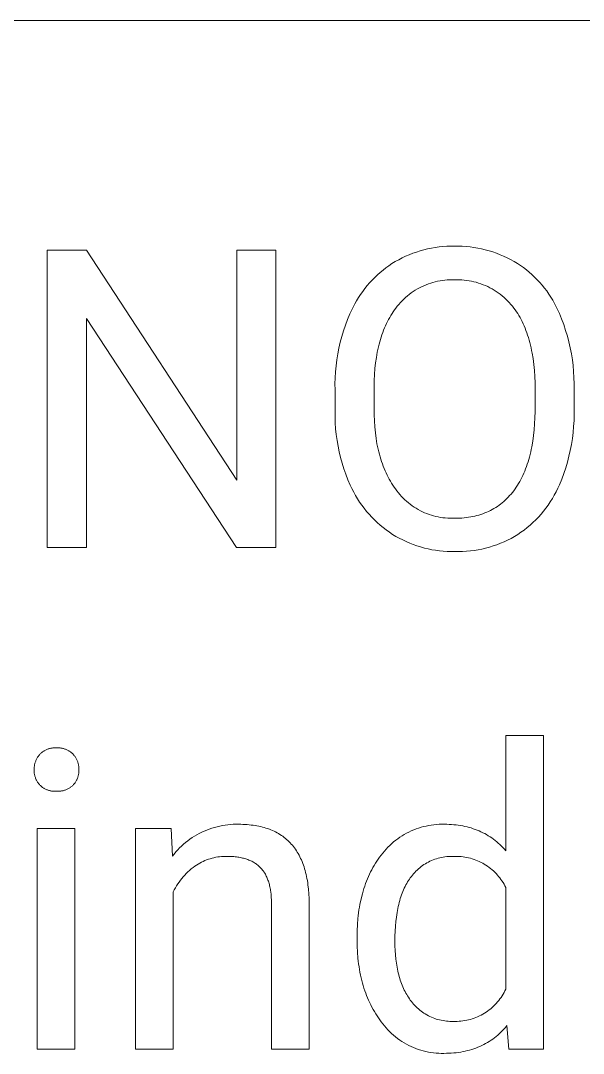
# Model space of a CAD drawing. Header units: millimetres. Extents: x -2163 to 4354, y -841 to 3711.
# Drawn here: x 2455 to 2571.8, y -327.2 to -112.8 of the extents above; entities that cross this region are included whole.
import ezdxf

# ---------------------------------------------------------------- set-up
doc = ezdxf.new("R2010")
doc.units = ezdxf.units.MM
doc.header["$MEASUREMENT"] = 0
doc.layers.add('Domyślny', color=7, linetype='Continuous', true_color=0x000000)

msp = doc.modelspace()

# ---------------------------------------------------------------- linework, layer by layer
at = {"layer": 'Domyślny', "color": 18, "lineweight": 15, "true_color": 0x000000}
for p, q in [((4347.69, -112.81), (1891.21, -112.81)), ((2460.53, -222.18), (2460.53, -160.47)), ((2460.53, -160.47), (2468.71, -160.47)), ((2468.71, -160.47), (2499.87, -208.23)), ((2499.87, -208.23), (2499.87, -160.47)), ((2499.87, -160.47), (2507.96, -160.47)), ((2507.96, -160.47), (2507.96, -222.18)), ((2537.15, -160.85), (2537.92, -160.6)), ((2537.92, -160.6), (2538.69, -160.39)), ((2538.69, -160.39), (2539.47, -160.2)), ((2539.47, -160.2), (2540.26, -160.03)), ((2540.26, -160.03), (2541.05, -159.9)), ((2541.05, -159.9), (2541.85, -159.79)), ((2541.85, -159.79), (2542.65, -159.71)), ((2542.65, -159.71), (2543.45, -159.65)), ((2543.45, -159.65), (2544.25, -159.63)), ((2544.25, -159.63), (2545.06, -159.63)), ((2545.06, -159.63), (2545.86, -159.63)), ((2545.86, -159.63), (2546.67, -159.65)), ((2546.67, -159.65), (2547.48, -159.71)), ((2547.48, -159.71), (2548.28, -159.79)), ((2548.28, -159.79), (2549.08, -159.89)), ((2549.08, -159.89), (2549.87, -160.03)), ((2549.87, -160.03), (2550.66, -160.19)), ((2550.66, -160.19), (2551.45, -160.38)), ((2551.45, -160.38), (2552.22, -160.59)), ((2552.22, -160.59), (2552.99, -160.83)), ((2532.08, -163.25), (2532.77, -162.83)), ((2532.77, -162.83), (2533.47, -162.44)), ((2533.47, -162.44), (2534.18, -162.07)), ((2534.18, -162.07), (2534.91, -161.73)), ((2534.91, -161.73), (2535.65, -161.41)), ((2535.65, -161.41), (2536.4, -161.11)), ((2536.4, -161.11), (2537.15, -160.85)), ((2552.99, -160.83), (2553.76, -161.1)), ((2553.76, -161.1), (2554.51, -161.39)), ((2554.51, -161.39), (2555.25, -161.7)), ((2555.25, -161.7), (2555.98, -162.04)), ((2555.98, -162.04), (2556.7, -162.41)), ((2556.7, -162.41), (2557.41, -162.79)), ((2557.41, -162.79), (2558.1, -163.21)), ((2529.63, -165.09), (2530.22, -164.6)), ((2530.22, -164.6), (2530.83, -164.13)), ((2530.83, -164.13), (2531.45, -163.68)), ((2531.45, -163.68), (2532.08, -163.25)), ((2558.1, -163.21), (2558.74, -163.63)), ((2558.74, -163.63), (2559.36, -164.07)), ((2559.36, -164.07), (2559.97, -164.54)), ((2559.97, -164.54), (2560.56, -165.02)), ((2560.56, -165.02), (2561.13, -165.53)), ((2527.44, -167.24), (2527.96, -166.67)), ((2527.96, -166.67), (2528.5, -166.13)), ((2528.5, -166.13), (2529.06, -165.6)), ((2529.06, -165.6), (2529.63, -165.09)), ((2540.59, -167.15), (2540.11, -167.3)), ((2541.07, -167.02), (2540.59, -167.15)), ((2541.56, -166.91), (2541.07, -167.02)), ((2542.06, -166.82), (2541.56, -166.91)), ((2542.55, -166.74), (2542.06, -166.82)), ((2543.05, -166.68), (2542.55, -166.74)), ((2543.55, -166.64), (2543.05, -166.68)), ((2544.05, -166.61), (2543.55, -166.64)), ((2544.56, -166.6), (2544.05, -166.61)), ((2545.06, -166.61), (2544.56, -166.6)), ((2545.57, -166.6), (2545.06, -166.61)), ((2546.07, -166.61), (2545.57, -166.6)), ((2546.58, -166.63), (2546.07, -166.61)), ((2547.09, -166.67), (2546.58, -166.63)), ((2547.59, -166.73), (2547.09, -166.67)), ((2548.09, -166.8), (2547.59, -166.73)), ((2548.59, -166.9), (2548.09, -166.8)), ((2549.09, -167.01), (2548.59, -166.9)), ((2549.58, -167.13), (2549.09, -167.01)), ((2550.06, -167.28), (2549.58, -167.13)), ((2561.13, -165.53), (2561.69, -166.05)), ((2561.69, -166.05), (2562.23, -166.59)), ((2562.23, -166.59), (2562.75, -167.15)), ((2562.75, -167.15), (2563.25, -167.73)), ((2525.55, -169.65), (2526, -169.02)), ((2526, -169.02), (2526.46, -168.41)), ((2526.46, -168.41), (2526.94, -167.82)), ((2526.94, -167.82), (2527.44, -167.24)), ((2536.09, -169.33), (2535.68, -169.63)), ((2536.5, -169.04), (2536.09, -169.33)), ((2536.92, -168.77), (2536.5, -169.04)), ((2537.35, -168.51), (2536.92, -168.77)), ((2537.79, -168.27), (2537.35, -168.51)), ((2538.24, -168.04), (2537.79, -168.27)), ((2538.7, -167.83), (2538.24, -168.04)), ((2539.16, -167.64), (2538.7, -167.83)), ((2539.63, -167.46), (2539.16, -167.64)), ((2540.11, -167.3), (2539.63, -167.46)), ((2550.55, -167.44), (2550.06, -167.28)), ((2551.02, -167.62), (2550.55, -167.44)), ((2551.49, -167.81), (2551.02, -167.62)), ((2551.95, -168.02), (2551.49, -167.81)), ((2552.41, -168.25), (2551.95, -168.02)), ((2552.85, -168.49), (2552.41, -168.25)), ((2553.29, -168.75), (2552.85, -168.49)), ((2553.72, -169.02), (2553.29, -168.75)), ((2554.14, -169.31), (2553.72, -169.02)), ((2554.54, -169.61), (2554.14, -169.31)), ((2563.25, -167.73), (2563.73, -168.32)), ((2563.73, -168.32), (2564.19, -168.93)), ((2564.19, -168.93), (2564.63, -169.56)), ((2524.36, -171.62), (2524.73, -170.95)), ((2524.73, -170.95), (2525.13, -170.29)), ((2525.13, -170.29), (2525.55, -169.65)), ((2533.84, -171.33), (2533.51, -171.71)), ((2534.18, -170.96), (2533.84, -171.33)), ((2534.54, -170.61), (2534.18, -170.96)), ((2534.91, -170.27), (2534.54, -170.61)), ((2535.29, -169.94), (2534.91, -170.27)), ((2535.68, -169.63), (2535.29, -169.94)), ((2554.94, -169.93), (2554.54, -169.61)), ((2555.33, -170.25), (2554.94, -169.93)), ((2555.7, -170.6), (2555.33, -170.25)), ((2556.06, -170.95), (2555.7, -170.6)), ((2556.41, -171.32), (2556.06, -170.95)), ((2556.75, -171.7), (2556.41, -171.32)), ((2564.63, -169.56), (2565.05, -170.2)), ((2565.05, -170.2), (2565.45, -170.85)), ((2565.45, -170.85), (2565.83, -171.51)), ((2523.36, -173.69), (2523.67, -172.99)), ((2523.67, -172.99), (2524, -172.29)), ((2524, -172.29), (2524.36, -171.62)), ((2532.09, -173.63), (2531.85, -174.02)), ((2532.35, -173.24), (2532.09, -173.63)), ((2532.61, -172.86), (2532.35, -173.24)), ((2532.88, -172.49), (2532.61, -172.86)), ((2533.19, -172.09), (2532.88, -172.49)), ((2533.51, -171.71), (2533.19, -172.09)), ((2557.07, -172.09), (2556.75, -171.7)), ((2557.38, -172.49), (2557.07, -172.09)), ((2557.65, -172.86), (2557.38, -172.49)), ((2557.92, -173.24), (2557.65, -172.86)), ((2558.17, -173.63), (2557.92, -173.24)), ((2558.41, -174.03), (2558.17, -173.63)), ((2565.83, -171.51), (2566.18, -172.19)), ((2566.18, -172.19), (2566.52, -172.88)), ((2566.52, -172.88), (2566.82, -173.58)), ((2566.82, -173.58), (2567.29, -174.74)), ((2499.78, -222.18), (2468.71, -174.64)), ((2468.71, -174.64), (2468.71, -222.18)), ((2522.44, -176), (2522.88, -174.84)), ((2522.88, -174.84), (2523.36, -173.69)), ((2530.94, -175.7), (2530.74, -176.14)), ((2531.16, -175.27), (2530.94, -175.7)), ((2531.38, -174.84), (2531.16, -175.27)), ((2531.61, -174.43), (2531.38, -174.84)), ((2531.85, -174.02), (2531.61, -174.43)), ((2558.65, -174.44), (2558.41, -174.03)), ((2558.88, -174.86), (2558.65, -174.44)), ((2559.1, -175.29), (2558.88, -174.86)), ((2559.31, -175.74), (2559.1, -175.29)), ((2559.51, -176.19), (2559.31, -175.74)), ((2567.29, -174.74), (2567.73, -175.91)), ((2521.68, -178.36), (2522.04, -177.18)), ((2522.04, -177.18), (2522.44, -176)), ((2530.18, -177.52), (2530, -178)), ((2530.35, -177.05), (2530.18, -177.52)), ((2530.54, -176.59), (2530.35, -177.05)), ((2530.74, -176.14), (2530.54, -176.59)), ((2559.7, -176.65), (2559.51, -176.19)), ((2559.89, -177.12), (2559.7, -176.65)), ((2560.06, -177.6), (2559.89, -177.12)), ((2560.23, -178.09), (2560.06, -177.6)), ((2567.73, -175.91), (2568.12, -177.1)), ((2568.12, -177.1), (2568.48, -178.29)), ((2521.08, -180.78), (2521.36, -179.57)), ((2521.36, -179.57), (2521.68, -178.36)), ((2529.41, -180), (2529.28, -180.52)), ((2529.54, -179.49), (2529.41, -180)), ((2529.69, -178.98), (2529.54, -179.49)), ((2529.84, -178.49), (2529.69, -178.98)), ((2530, -178), (2529.84, -178.49)), ((2560.39, -178.59), (2560.23, -178.09)), ((2560.54, -179.11), (2560.39, -178.59)), ((2560.68, -179.63), (2560.54, -179.11)), ((2560.82, -180.16), (2560.68, -179.63)), ((2568.48, -178.29), (2568.79, -179.5)), ((2568.79, -179.5), (2569.07, -180.72)), ((2520.64, -183.22), (2520.84, -182)), ((2520.84, -182), (2521.08, -180.78)), ((2529.04, -181.6), (2528.85, -182.71)), ((2529.16, -181.06), (2529.04, -181.6)), ((2529.28, -180.52), (2529.16, -181.06)), ((2560.94, -180.7), (2560.82, -180.16)), ((2561.06, -181.25), (2560.94, -180.7)), ((2561.17, -181.82), (2561.06, -181.25)), ((2561.36, -182.97), (2561.17, -181.82)), ((2569.07, -180.72), (2569.31, -181.95)), ((2569.31, -181.95), (2569.51, -183.19)), ((2520.48, -184.46), (2520.64, -183.22)), ((2528.68, -183.85), (2528.55, -185.03)), ((2528.85, -182.71), (2528.68, -183.85)), ((2561.51, -184.16), (2561.36, -182.97)), ((2561.63, -185.4), (2561.51, -184.16)), ((2569.51, -183.19), (2569.66, -184.43)), ((2520.29, -186.93), (2520.36, -185.69)), ((2520.36, -185.69), (2520.48, -184.46)), ((2528.45, -186.25), (2528.38, -187.5)), ((2528.55, -185.03), (2528.45, -186.25)), ((2561.72, -186.67), (2561.63, -185.4)), ((2569.66, -184.43), (2569.78, -185.67)), ((2569.78, -185.67), (2569.85, -186.92)), ((2520.25, -188.18), (2520.29, -186.93)), ((2520.26, -189.42), (2520.25, -188.18)), ((2528.38, -187.5), (2528.35, -188.79)), ((2561.77, -187.98), (2561.72, -186.67)), ((2561.79, -189.33), (2561.77, -187.98)), ((2569.85, -186.92), (2569.89, -188.17)), ((2569.89, -188.17), (2569.88, -189.42)), ((2520.26, -193.87), (2520.26, -189.42)), ((2528.35, -188.79), (2528.35, -193.33)), ((2561.79, -193.91), (2561.79, -189.33)), ((2569.88, -189.42), (2569.88, -193.33)), ((2520.26, -195.08), (2520.26, -193.87)), ((2528.35, -193.33), (2528.37, -194.64)), ((2528.37, -194.64), (2528.42, -195.91)), ((2561.76, -195.23), (2561.79, -193.91)), ((2569.89, -194.57), (2569.86, -195.82)), ((2569.88, -193.33), (2569.89, -194.57)), ((2520.3, -196.3), (2520.26, -195.08)), ((2520.39, -197.51), (2520.3, -196.3)), ((2528.42, -195.91), (2528.51, -197.16)), ((2528.51, -197.16), (2528.63, -198.36)), ((2561.59, -197.76), (2561.69, -196.51)), ((2561.69, -196.51), (2561.76, -195.23)), ((2569.78, -197.07), (2569.67, -198.31)), ((2569.86, -195.82), (2569.78, -197.07)), ((2520.52, -198.72), (2520.39, -197.51)), ((2520.68, -199.93), (2520.52, -198.72)), ((2528.63, -198.36), (2528.78, -199.53)), ((2561.3, -200.13), (2561.46, -198.96)), ((2561.46, -198.96), (2561.59, -197.76)), ((2569.67, -198.31), (2569.51, -199.55)), ((2520.89, -201.13), (2520.68, -199.93)), ((2521.13, -202.32), (2520.89, -201.13)), ((2528.78, -199.53), (2528.87, -200.1)), ((2528.87, -200.1), (2528.97, -200.66)), ((2528.97, -200.66), (2529.08, -201.21)), ((2529.08, -201.21), (2529.2, -201.76)), ((2560.99, -201.8), (2561.1, -201.25)), ((2561.1, -201.25), (2561.3, -200.13)), ((2569.31, -200.79), (2569.08, -202.01)), ((2569.51, -199.55), (2569.31, -200.79)), ((2521.42, -203.5), (2521.13, -202.32)), ((2521.74, -204.67), (2521.42, -203.5)), ((2529.2, -201.76), (2529.32, -202.29)), ((2529.32, -202.29), (2529.46, -202.82)), ((2529.46, -202.82), (2529.6, -203.34)), ((2529.6, -203.34), (2529.75, -203.85)), ((2560.47, -203.9), (2560.61, -203.39)), ((2560.61, -203.39), (2560.75, -202.87)), ((2560.75, -202.87), (2560.88, -202.34)), ((2560.88, -202.34), (2560.99, -201.8)), ((2568.8, -203.23), (2568.48, -204.44)), ((2569.08, -202.01), (2568.8, -203.23)), ((2522.11, -205.83), (2521.74, -204.67)), ((2529.75, -203.85), (2529.91, -204.35)), ((2529.91, -204.35), (2530.08, -204.84)), ((2530.08, -204.84), (2530.26, -205.32)), ((2530.26, -205.32), (2530.45, -205.79)), ((2530.45, -205.79), (2530.64, -206.25)), ((2559.82, -205.85), (2559.99, -205.37)), ((2559.99, -205.37), (2560.16, -204.89)), ((2560.16, -204.89), (2560.32, -204.4)), ((2560.32, -204.4), (2560.47, -203.9)), ((2568.13, -205.63), (2567.73, -206.82)), ((2568.48, -204.44), (2568.13, -205.63)), ((2522.51, -206.98), (2522.11, -205.83)), ((2522.95, -208.11), (2522.51, -206.98)), ((2530.64, -206.25), (2530.85, -206.71)), ((2530.85, -206.71), (2531.06, -207.16)), ((2531.06, -207.16), (2531.28, -207.59)), ((2531.28, -207.59), (2531.51, -208.02)), ((2558.82, -208.06), (2559.03, -207.63)), ((2559.03, -207.63), (2559.24, -207.2)), ((2559.24, -207.2), (2559.44, -206.76)), ((2559.44, -206.76), (2559.63, -206.31)), ((2559.63, -206.31), (2559.82, -205.85)), ((2567.73, -206.82), (2567.3, -207.99)), ((2523.42, -209.23), (2522.95, -208.11)), ((2523.77, -209.96), (2523.42, -209.23)), ((2524.13, -210.67), (2523.77, -209.96)), ((2531.51, -208.02), (2531.75, -208.44)), ((2531.75, -208.44), (2532, -208.85)), ((2532, -208.85), (2532.26, -209.26)), ((2532.26, -209.26), (2532.52, -209.65)), ((2532.52, -209.65), (2532.8, -210.03)), ((2532.8, -210.03), (2533.09, -210.43)), ((2557.34, -210.38), (2557.61, -210.02)), ((2557.61, -210.02), (2557.86, -209.65)), ((2557.86, -209.65), (2558.11, -209.26)), ((2558.11, -209.26), (2558.36, -208.87)), ((2558.36, -208.87), (2558.59, -208.47)), ((2558.59, -208.47), (2558.82, -208.06)), ((2566.5, -209.88), (2566.14, -210.6)), ((2566.82, -209.15), (2566.5, -209.88)), ((2567.3, -207.99), (2566.82, -209.15)), ((2524.52, -211.38), (2524.13, -210.67)), ((2524.94, -212.07), (2524.52, -211.38)), ((2525.37, -212.74), (2524.94, -212.07)), ((2533.09, -210.43), (2533.4, -210.82)), ((2533.4, -210.82), (2533.71, -211.2)), ((2533.71, -211.2), (2534.05, -211.56)), ((2534.05, -211.56), (2534.39, -211.92)), ((2534.39, -211.92), (2534.75, -212.26)), ((2555.59, -212.33), (2555.9, -212.03)), ((2555.9, -212.03), (2556.2, -211.72)), ((2556.2, -211.72), (2556.5, -211.41)), ((2556.5, -211.41), (2556.79, -211.08)), ((2556.79, -211.08), (2557.07, -210.73)), ((2557.07, -210.73), (2557.34, -210.38)), ((2565.37, -212.01), (2564.94, -212.69)), ((2565.77, -211.31), (2565.37, -212.01)), ((2566.14, -210.6), (2565.77, -211.31)), ((2525.83, -213.4), (2525.37, -212.74)), ((2526.32, -214.04), (2525.83, -213.4)), ((2526.82, -214.67), (2526.32, -214.04)), ((2534.75, -212.26), (2535.11, -212.59)), ((2535.11, -212.59), (2535.49, -212.91)), ((2535.49, -212.91), (2535.88, -213.21)), ((2535.88, -213.21), (2536.28, -213.5)), ((2536.28, -213.5), (2536.69, -213.78)), ((2536.69, -213.78), (2537.11, -214.04)), ((2537.11, -214.04), (2537.53, -214.29)), ((2537.53, -214.29), (2537.97, -214.53)), ((2552.5, -214.49), (2552.88, -214.3)), ((2552.88, -214.3), (2553.24, -214.09)), ((2553.24, -214.09), (2553.6, -213.87)), ((2553.6, -213.87), (2553.95, -213.64)), ((2553.95, -213.64), (2554.29, -213.4)), ((2554.29, -213.4), (2554.63, -213.15)), ((2554.63, -213.15), (2554.96, -212.89)), ((2554.96, -212.89), (2555.28, -212.61)), ((2555.28, -212.61), (2555.59, -212.33)), ((2564.02, -214.01), (2563.53, -214.64)), ((2564.49, -213.36), (2564.02, -214.01)), ((2564.94, -212.69), (2564.49, -213.36)), ((2527.34, -215.28), (2526.82, -214.67)), ((2527.89, -215.87), (2527.34, -215.28)), ((2528.45, -216.44), (2527.89, -215.87)), ((2529.03, -217), (2528.45, -216.44)), ((2537.97, -214.53), (2538.41, -214.74)), ((2538.41, -214.74), (2538.86, -214.95)), ((2538.86, -214.95), (2539.32, -215.13)), ((2539.32, -215.13), (2539.78, -215.31)), ((2539.78, -215.31), (2540.25, -215.46)), ((2540.25, -215.46), (2540.72, -215.6)), ((2540.72, -215.6), (2541.2, -215.72)), ((2541.2, -215.72), (2541.69, -215.83)), ((2541.69, -215.83), (2542.17, -215.92)), ((2542.17, -215.92), (2542.66, -216)), ((2542.66, -216), (2543.15, -216.05)), ((2543.15, -216.05), (2543.64, -216.09)), ((2543.64, -216.09), (2544.14, -216.12)), ((2544.14, -216.12), (2544.63, -216.12)), ((2544.63, -216.12), (2545.12, -216.11)), ((2545.12, -216.11), (2545.61, -216.11)), ((2545.61, -216.11), (2546.1, -216.09)), ((2546.1, -216.09), (2546.57, -216.06)), ((2546.57, -216.06), (2547.04, -216.02)), ((2547.04, -216.02), (2547.51, -215.97)), ((2547.51, -215.97), (2547.96, -215.91)), ((2547.96, -215.91), (2548.41, -215.84)), ((2548.41, -215.84), (2548.85, -215.75)), ((2548.85, -215.75), (2549.29, -215.66)), ((2549.29, -215.66), (2549.71, -215.55)), ((2549.71, -215.55), (2550.13, -215.43)), ((2550.13, -215.43), (2550.55, -215.31)), ((2550.55, -215.31), (2550.95, -215.17)), ((2550.95, -215.17), (2551.35, -215.01)), ((2551.35, -215.01), (2551.74, -214.85)), ((2551.74, -214.85), (2552.13, -214.68)), ((2552.13, -214.68), (2552.5, -214.49)), ((2561.92, -216.43), (2561.34, -216.99)), ((2562.48, -215.86), (2561.92, -216.43)), ((2563.01, -215.26), (2562.48, -215.86)), ((2563.53, -214.64), (2563.01, -215.26)), ((2529.64, -217.53), (2529.03, -217)), ((2530.26, -218.04), (2529.64, -217.53)), ((2530.89, -218.54), (2530.26, -218.04)), ((2531.54, -219.01), (2530.89, -218.54)), ((2559.5, -218.55), (2558.85, -219.02)), ((2560.13, -218.05), (2559.5, -218.55)), ((2560.75, -217.53), (2560.13, -218.05)), ((2561.34, -216.99), (2560.75, -217.53)), ((2532.21, -219.45), (2531.54, -219.01)), ((2532.9, -219.86), (2532.21, -219.45)), ((2533.6, -220.25), (2532.9, -219.86)), ((2534.31, -220.61), (2533.6, -220.25)), ((2535.03, -220.95), (2534.31, -220.61)), ((2556.06, -220.64), (2555.33, -220.98)), ((2556.78, -220.28), (2556.06, -220.64)), ((2557.49, -219.89), (2556.78, -220.28)), ((2558.19, -219.47), (2557.49, -219.89)), ((2558.85, -219.02), (2558.19, -219.47)), ((2468.71, -222.18), (2460.53, -222.18)), ((2507.96, -222.18), (2499.78, -222.18)), ((2535.76, -221.27), (2535.03, -220.95)), ((2536.51, -221.56), (2535.76, -221.27)), ((2537.26, -221.82), (2536.51, -221.56)), ((2538.03, -222.06), (2537.26, -221.82)), ((2538.8, -222.28), (2538.03, -222.06)), ((2539.57, -222.46), (2538.8, -222.28)), ((2540.35, -222.63), (2539.57, -222.46)), ((2541.14, -222.76), (2540.35, -222.63)), ((2541.93, -222.87), (2541.14, -222.76)), ((2542.73, -222.95), (2541.93, -222.87)), ((2548.35, -222.88), (2547.54, -222.96)), ((2549.15, -222.78), (2548.35, -222.88)), ((2549.94, -222.65), (2549.15, -222.78)), ((2550.74, -222.49), (2549.94, -222.65)), ((2551.52, -222.3), (2550.74, -222.49)), ((2552.3, -222.09), (2551.52, -222.3)), ((2553.07, -221.85), (2552.3, -222.09)), ((2553.84, -221.59), (2553.07, -221.85)), ((2554.59, -221.3), (2553.84, -221.59)), ((2555.33, -220.98), (2554.59, -221.3)), ((2543.53, -223), (2542.73, -222.95)), ((2544.32, -223.03), (2543.53, -223)), ((2545.12, -223.03), (2544.32, -223.03)), ((2545.93, -223.04), (2545.12, -223.03)), ((2546.74, -223.01), (2545.93, -223.04)), ((2547.54, -222.96), (2546.74, -223.01)), ((2555.7, -285.14), (2555.7, -261.23)), ((2555.7, -261.23), (2563.53, -261.23)), ((2563.53, -261.23), (2563.53, -326.33)), ((2458.47, -265.84), (2458.55, -265.71)), ((2458.55, -265.71), (2458.64, -265.58)), ((2458.64, -265.58), (2458.73, -265.46)), ((2458.73, -265.46), (2458.82, -265.33)), ((2458.82, -265.33), (2458.92, -265.22)), ((2458.92, -265.22), (2459.02, -265.1)), ((2459.02, -265.1), (2459.12, -265)), ((2459.12, -265), (2459.23, -264.9)), ((2459.23, -264.9), (2459.34, -264.8)), ((2459.34, -264.8), (2459.45, -264.71)), ((2459.45, -264.71), (2459.56, -264.62)), ((2459.56, -264.62), (2459.68, -264.53)), ((2459.68, -264.53), (2459.8, -264.45)), ((2459.8, -264.45), (2459.93, -264.37)), ((2459.93, -264.37), (2460.05, -264.3)), ((2460.05, -264.3), (2460.18, -264.23)), ((2460.18, -264.23), (2460.31, -264.16)), ((2460.31, -264.16), (2460.45, -264.1)), ((2460.45, -264.1), (2460.58, -264.05)), ((2460.58, -264.05), (2460.72, -264)), ((2460.72, -264), (2460.86, -263.95)), ((2460.86, -263.95), (2461, -263.91)), ((2461, -263.91), (2461.14, -263.88)), ((2461.14, -263.88), (2461.28, -263.85)), ((2461.28, -263.85), (2461.43, -263.82)), ((2461.43, -263.82), (2461.57, -263.8)), ((2461.57, -263.8), (2461.72, -263.78)), ((2461.72, -263.78), (2461.86, -263.77)), ((2461.86, -263.77), (2462.01, -263.77)), ((2462.01, -263.77), (2462.16, -263.77)), ((2462.16, -263.77), (2462.3, -263.77)), ((2462.3, -263.77), (2462.45, -263.78)), ((2462.45, -263.78), (2462.6, -263.77)), ((2462.6, -263.77), (2462.74, -263.77)), ((2462.74, -263.77), (2462.89, -263.77)), ((2462.89, -263.77), (2463.04, -263.78)), ((2463.04, -263.78), (2463.19, -263.79)), ((2463.19, -263.79), (2463.33, -263.8)), ((2463.33, -263.8), (2463.48, -263.83)), ((2463.48, -263.83), (2463.62, -263.85)), ((2463.62, -263.85), (2463.77, -263.88)), ((2463.77, -263.88), (2463.91, -263.92)), ((2463.91, -263.92), (2464.05, -263.96)), ((2464.05, -263.96), (2464.19, -264.01)), ((2464.19, -264.01), (2464.33, -264.06)), ((2464.33, -264.06), (2464.47, -264.11)), ((2464.47, -264.11), (2464.6, -264.17)), ((2464.6, -264.17), (2464.74, -264.23)), ((2464.74, -264.23), (2464.87, -264.3)), ((2464.87, -264.3), (2465, -264.37)), ((2465, -264.37), (2465.12, -264.45)), ((2465.12, -264.45), (2465.24, -264.53)), ((2465.24, -264.53), (2465.37, -264.62)), ((2465.37, -264.62), (2465.48, -264.71)), ((2465.48, -264.71), (2465.6, -264.8)), ((2465.6, -264.8), (2465.71, -264.9)), ((2465.71, -264.9), (2465.82, -265)), ((2465.82, -265), (2465.92, -265.1)), ((2465.92, -265.1), (2466.02, -265.22)), ((2466.02, -265.22), (2466.12, -265.33)), ((2466.12, -265.33), (2466.21, -265.46)), ((2466.21, -265.46), (2466.3, -265.58)), ((2466.3, -265.58), (2466.39, -265.71)), ((2466.39, -265.71), (2466.47, -265.84)), ((2457.83, -268.01), (2457.84, -267.86)), ((2457.84, -267.86), (2457.85, -267.7)), ((2457.85, -267.7), (2457.87, -267.55)), ((2457.87, -267.55), (2457.89, -267.4)), ((2457.89, -267.4), (2457.92, -267.25)), ((2457.92, -267.25), (2457.95, -267.1)), ((2457.95, -267.1), (2457.99, -266.96)), ((2457.99, -266.96), (2458.04, -266.81)), ((2458.04, -266.81), (2458.08, -266.66)), ((2458.08, -266.66), (2458.14, -266.52)), ((2458.14, -266.52), (2458.2, -266.38)), ((2458.2, -266.38), (2458.26, -266.24)), ((2458.26, -266.24), (2458.33, -266.1)), ((2458.33, -266.1), (2458.4, -265.97)), ((2458.4, -265.97), (2458.47, -265.84)), ((2466.47, -265.84), (2466.54, -265.97)), ((2466.54, -265.97), (2466.61, -266.1)), ((2466.61, -266.1), (2466.68, -266.24)), ((2466.68, -266.24), (2466.74, -266.38)), ((2466.74, -266.38), (2466.8, -266.52)), ((2466.8, -266.52), (2466.86, -266.66)), ((2466.86, -266.66), (2466.9, -266.81)), ((2466.9, -266.81), (2466.95, -266.96)), ((2466.95, -266.96), (2466.99, -267.1)), ((2466.99, -267.1), (2467.02, -267.25)), ((2467.02, -267.25), (2467.05, -267.4)), ((2467.05, -267.4), (2467.07, -267.55)), ((2467.07, -267.55), (2467.09, -267.7)), ((2467.09, -267.7), (2467.1, -267.86)), ((2467.1, -267.86), (2467.11, -268.01)), ((2457.82, -268.16), (2457.83, -268.01)), ((2457.83, -268.31), (2457.82, -268.16)), ((2457.82, -268.47), (2457.83, -268.31)), ((2457.83, -268.62), (2457.82, -268.47)), ((2457.83, -268.77), (2457.83, -268.62)), ((2457.85, -268.92), (2457.83, -268.77)), ((2457.86, -269.07), (2457.85, -268.92)), ((2457.89, -269.22), (2457.86, -269.07)), ((2457.92, -269.37), (2457.89, -269.22)), ((2457.95, -269.51), (2457.92, -269.37)), ((2457.99, -269.66), (2457.95, -269.51)), ((2458.03, -269.8), (2457.99, -269.66)), ((2458.08, -269.95), (2458.03, -269.8)), ((2458.13, -270.09), (2458.08, -269.95)), ((2458.19, -270.23), (2458.13, -270.09)), ((2466.81, -270.09), (2466.75, -270.23)), ((2466.86, -269.95), (2466.81, -270.09)), ((2466.91, -269.8), (2466.86, -269.95)), ((2466.95, -269.66), (2466.91, -269.8)), ((2466.99, -269.51), (2466.95, -269.66)), ((2467.02, -269.37), (2466.99, -269.51)), ((2467.05, -269.22), (2467.02, -269.37)), ((2467.08, -269.07), (2467.05, -269.22)), ((2467.09, -268.92), (2467.08, -269.07)), ((2467.11, -268.77), (2467.09, -268.92)), ((2467.11, -268.01), (2467.12, -268.16)), ((2467.12, -268.16), (2467.11, -268.31)), ((2467.11, -268.31), (2467.12, -268.47)), ((2467.12, -268.47), (2467.11, -268.62)), ((2467.11, -268.62), (2467.11, -268.77)), ((2458.25, -270.37), (2458.19, -270.23)), ((2458.32, -270.5), (2458.25, -270.37)), ((2458.39, -270.63), (2458.32, -270.5)), ((2458.47, -270.76), (2458.39, -270.63)), ((2458.55, -270.89), (2458.47, -270.76)), ((2458.64, -271.02), (2458.55, -270.89)), ((2458.73, -271.14), (2458.64, -271.02)), ((2458.82, -271.26), (2458.73, -271.14)), ((2458.92, -271.37), (2458.82, -271.26)), ((2459.02, -271.48), (2458.92, -271.37)), ((2459.12, -271.59), (2459.02, -271.48)), ((2459.23, -271.68), (2459.12, -271.59)), ((2459.34, -271.78), (2459.23, -271.68)), ((2459.45, -271.87), (2459.34, -271.78)), ((2459.57, -271.96), (2459.45, -271.87)), ((2459.69, -272.04), (2459.57, -271.96)), ((2459.81, -272.12), (2459.69, -272.04)), ((2459.93, -272.2), (2459.81, -272.12)), ((2460.06, -272.27), (2459.93, -272.2)), ((2464.95, -272.21), (2464.81, -272.29)), ((2465.08, -272.14), (2464.95, -272.21)), ((2465.21, -272.06), (2465.08, -272.14)), ((2465.34, -271.97), (2465.21, -272.06)), ((2465.46, -271.88), (2465.34, -271.97)), ((2465.58, -271.79), (2465.46, -271.88)), ((2465.7, -271.69), (2465.58, -271.79)), ((2465.81, -271.59), (2465.7, -271.69)), ((2465.92, -271.48), (2465.81, -271.59)), ((2466.02, -271.37), (2465.92, -271.48)), ((2466.12, -271.26), (2466.02, -271.37)), ((2466.21, -271.14), (2466.12, -271.26)), ((2466.3, -271.02), (2466.21, -271.14)), ((2466.39, -270.89), (2466.3, -271.02)), ((2466.47, -270.76), (2466.39, -270.89)), ((2466.55, -270.63), (2466.47, -270.76)), ((2466.62, -270.5), (2466.55, -270.63)), ((2466.69, -270.37), (2466.62, -270.5)), ((2466.75, -270.23), (2466.69, -270.37)), ((2460.19, -272.33), (2460.06, -272.27)), ((2460.32, -272.4), (2460.19, -272.33)), ((2460.46, -272.45), (2460.32, -272.4)), ((2460.59, -272.51), (2460.46, -272.45)), ((2460.73, -272.56), (2460.59, -272.51)), ((2460.87, -272.6), (2460.73, -272.56)), ((2461.01, -272.64), (2460.87, -272.6)), ((2461.15, -272.67), (2461.01, -272.64)), ((2461.29, -272.7), (2461.15, -272.67)), ((2461.43, -272.73), (2461.29, -272.7)), ((2461.58, -272.75), (2461.43, -272.73)), ((2461.72, -272.76), (2461.58, -272.75)), ((2461.87, -272.77), (2461.72, -272.76)), ((2462.01, -272.78), (2461.87, -272.77)), ((2462.16, -272.78), (2462.01, -272.78)), ((2462.3, -272.77), (2462.16, -272.78)), ((2462.45, -272.76), (2462.3, -272.77)), ((2462.6, -272.77), (2462.45, -272.76)), ((2462.75, -272.78), (2462.6, -272.77)), ((2462.91, -272.77), (2462.75, -272.78)), ((2463.06, -272.77), (2462.91, -272.77)), ((2463.21, -272.76), (2463.06, -272.77)), ((2463.36, -272.74), (2463.21, -272.76)), ((2463.51, -272.72), (2463.36, -272.74)), ((2463.66, -272.69), (2463.51, -272.72)), ((2463.81, -272.66), (2463.66, -272.69)), ((2463.96, -272.62), (2463.81, -272.66)), ((2464.11, -272.57), (2463.96, -272.62)), ((2464.25, -272.53), (2464.11, -272.57)), ((2464.4, -272.47), (2464.25, -272.53)), ((2464.54, -272.42), (2464.4, -272.47)), ((2464.68, -272.35), (2464.54, -272.42)), ((2464.81, -272.29), (2464.68, -272.35)), ((2458.46, -326.34), (2458.46, -280.49)), ((2458.46, -280.49), (2466.29, -280.49)), ((2466.29, -280.49), (2466.29, -326.34)), ((2478.84, -326.33), (2478.84, -280.48)), ((2478.84, -280.48), (2486.26, -280.48)), ((2486.26, -280.48), (2486.52, -286.25)), ((2493.63, -280.82), (2494.15, -280.62)), ((2494.15, -280.62), (2494.69, -280.44)), ((2494.69, -280.44), (2495.23, -280.27)), ((2495.23, -280.27), (2495.78, -280.13)), ((2495.78, -280.13), (2496.33, -280)), ((2496.33, -280), (2496.88, -279.89)), ((2496.88, -279.89), (2497.44, -279.8)), ((2497.44, -279.8), (2498, -279.73)), ((2498, -279.73), (2498.56, -279.67)), ((2498.56, -279.67), (2499.13, -279.64)), ((2499.13, -279.64), (2499.69, -279.63)), ((2499.69, -279.63), (2500.26, -279.63)), ((2500.26, -279.63), (2500.71, -279.63)), ((2500.71, -279.63), (2501.15, -279.65)), ((2501.15, -279.65), (2501.59, -279.67)), ((2501.59, -279.67), (2502.02, -279.69)), ((2502.02, -279.69), (2502.44, -279.73)), ((2502.44, -279.73), (2502.86, -279.78)), ((2502.86, -279.78), (2503.27, -279.83)), ((2503.27, -279.83), (2503.67, -279.89)), ((2503.67, -279.89), (2504.06, -279.96)), ((2504.06, -279.96), (2504.45, -280.03)), ((2504.45, -280.03), (2504.83, -280.12)), ((2504.83, -280.12), (2505.2, -280.21)), ((2505.2, -280.21), (2505.57, -280.31)), ((2505.57, -280.31), (2505.93, -280.42)), ((2505.93, -280.42), (2506.28, -280.53)), ((2506.28, -280.53), (2506.63, -280.66)), ((2506.63, -280.66), (2506.97, -280.79)), ((2506.97, -280.79), (2507.3, -280.93)), ((2536.09, -281.01), (2536.59, -280.8)), ((2536.59, -280.8), (2537.09, -280.6)), ((2537.09, -280.6), (2537.6, -280.43)), ((2537.6, -280.43), (2538.12, -280.26)), ((2538.12, -280.26), (2538.64, -280.12)), ((2538.64, -280.12), (2539.17, -280)), ((2539.17, -280), (2539.7, -279.89)), ((2539.7, -279.89), (2540.24, -279.8)), ((2540.24, -279.8), (2540.77, -279.73)), ((2540.77, -279.73), (2541.31, -279.68)), ((2541.31, -279.68), (2541.85, -279.64)), ((2541.85, -279.64), (2542.39, -279.63)), ((2542.39, -279.63), (2542.94, -279.63)), ((2542.94, -279.63), (2543.44, -279.64)), ((2543.44, -279.64), (2543.93, -279.65)), ((2543.93, -279.65), (2544.42, -279.68)), ((2544.42, -279.68), (2544.9, -279.72)), ((2544.9, -279.72), (2545.37, -279.77)), ((2545.37, -279.77), (2545.84, -279.83)), ((2545.84, -279.83), (2546.3, -279.9)), ((2546.3, -279.9), (2546.76, -279.98)), ((2546.76, -279.98), (2547.21, -280.07)), ((2547.21, -280.07), (2547.65, -280.17)), ((2547.65, -280.17), (2548.08, -280.28)), ((2548.08, -280.28), (2548.51, -280.4)), ((2548.51, -280.4), (2548.93, -280.54)), ((2548.93, -280.54), (2549.34, -280.68)), ((2549.34, -280.68), (2549.75, -280.84)), ((2489.7, -283.05), (2490.16, -282.72)), ((2490.16, -282.72), (2490.63, -282.4)), ((2490.63, -282.4), (2491.1, -282.09)), ((2491.1, -282.09), (2491.59, -281.81)), ((2491.59, -281.81), (2492.09, -281.54)), ((2492.09, -281.54), (2492.59, -281.28)), ((2492.59, -281.28), (2493.1, -281.04)), ((2493.1, -281.04), (2493.63, -280.82)), ((2507.3, -280.93), (2507.62, -281.08)), ((2507.62, -281.08), (2507.94, -281.23)), ((2507.94, -281.23), (2508.25, -281.4)), ((2508.25, -281.4), (2508.55, -281.57)), ((2508.55, -281.57), (2508.84, -281.75)), ((2508.84, -281.75), (2509.13, -281.94)), ((2509.13, -281.94), (2509.41, -282.13)), ((2509.41, -282.13), (2509.69, -282.34)), ((2509.69, -282.34), (2509.96, -282.55)), ((2509.96, -282.55), (2510.22, -282.77)), ((2510.22, -282.77), (2510.47, -283)), ((2532.42, -283.3), (2532.85, -282.96)), ((2532.85, -282.96), (2533.28, -282.64)), ((2533.28, -282.64), (2533.72, -282.33)), ((2533.72, -282.33), (2534.18, -282.03)), ((2534.18, -282.03), (2534.64, -281.75)), ((2534.64, -281.75), (2535.12, -281.49)), ((2535.12, -281.49), (2535.6, -281.24)), ((2535.6, -281.24), (2536.09, -281.01)), ((2549.75, -280.84), (2550.15, -281.01)), ((2550.15, -281.01), (2550.55, -281.18)), ((2550.55, -281.18), (2550.94, -281.37)), ((2550.94, -281.37), (2551.32, -281.57)), ((2551.32, -281.57), (2551.69, -281.78)), ((2551.69, -281.78), (2552.06, -282)), ((2552.06, -282), (2552.43, -282.23)), ((2552.43, -282.23), (2552.78, -282.47)), ((2552.78, -282.47), (2553.13, -282.73)), ((2553.13, -282.73), (2553.47, -282.99)), ((2487.24, -285.37), (2487.61, -284.95)), ((2487.61, -284.95), (2488.01, -284.54)), ((2488.01, -284.54), (2488.41, -284.15)), ((2488.41, -284.15), (2488.83, -283.77)), ((2488.83, -283.77), (2489.26, -283.4)), ((2489.26, -283.4), (2489.7, -283.05)), ((2510.47, -283), (2510.72, -283.24)), ((2510.72, -283.24), (2510.96, -283.48)), ((2510.96, -283.48), (2511.19, -283.73)), ((2511.19, -283.73), (2511.41, -283.99)), ((2511.41, -283.99), (2511.63, -284.26)), ((2511.63, -284.26), (2511.84, -284.54)), ((2511.84, -284.54), (2512.05, -284.82)), ((2512.05, -284.82), (2512.24, -285.11)), ((2530.5, -285.21), (2530.86, -284.8)), ((2530.86, -284.8), (2531.23, -284.41)), ((2531.23, -284.41), (2531.62, -284.02)), ((2531.62, -284.02), (2532.01, -283.66)), ((2532.01, -283.66), (2532.42, -283.3)), ((2553.47, -282.99), (2553.81, -283.27)), ((2553.81, -283.27), (2554.14, -283.55)), ((2554.14, -283.55), (2554.46, -283.85)), ((2554.46, -283.85), (2554.78, -284.16)), ((2554.78, -284.16), (2555.09, -284.48)), ((2555.09, -284.48), (2555.4, -284.8)), ((2555.4, -284.8), (2555.7, -285.14)), ((2486.52, -286.25), (2486.87, -285.8)), ((2486.87, -285.8), (2487.24, -285.37)), ((2493.26, -287.17), (2492.9, -287.33)), ((2493.62, -287.03), (2493.26, -287.17)), ((2494, -286.89), (2493.62, -287.03)), ((2494.37, -286.77), (2494, -286.89)), ((2494.75, -286.67), (2494.37, -286.77)), ((2495.13, -286.57), (2494.75, -286.67)), ((2495.52, -286.49), (2495.13, -286.57)), ((2495.91, -286.42), (2495.52, -286.49)), ((2496.3, -286.37), (2495.91, -286.42)), ((2496.69, -286.33), (2496.3, -286.37)), ((2497.08, -286.3), (2496.69, -286.33)), ((2497.48, -286.29), (2497.08, -286.3)), ((2497.87, -286.29), (2497.48, -286.29)), ((2498.45, -286.3), (2497.87, -286.29)), ((2498.73, -286.31), (2498.45, -286.3)), ((2499.01, -286.33), (2498.73, -286.31)), ((2499.29, -286.35), (2499.01, -286.33)), ((2499.55, -286.38), (2499.29, -286.35)), ((2499.82, -286.41), (2499.55, -286.38)), ((2500.08, -286.44), (2499.82, -286.41)), ((2500.33, -286.48), (2500.08, -286.44)), ((2500.58, -286.53), (2500.33, -286.48)), ((2500.82, -286.58), (2500.58, -286.53)), ((2501.06, -286.63), (2500.82, -286.58)), ((2501.3, -286.69), (2501.06, -286.63)), ((2501.53, -286.75), (2501.3, -286.69)), ((2501.75, -286.82), (2501.53, -286.75)), ((2501.97, -286.89), (2501.75, -286.82)), ((2502.18, -286.97), (2501.97, -286.89)), ((2502.39, -287.05), (2502.18, -286.97)), ((2502.6, -287.13), (2502.39, -287.05)), ((2502.8, -287.22), (2502.6, -287.13)), ((2502.99, -287.32), (2502.8, -287.22)), ((2512.24, -285.11), (2512.43, -285.41)), ((2512.43, -285.41), (2512.62, -285.72)), ((2512.62, -285.72), (2512.79, -286.04)), ((2512.79, -286.04), (2512.96, -286.36)), ((2512.96, -286.36), (2513.12, -286.7)), ((2513.12, -286.7), (2513.28, -287.04)), ((2513.28, -287.04), (2513.42, -287.38)), ((2528.94, -287.3), (2529.23, -286.87)), ((2529.23, -286.87), (2529.52, -286.46)), ((2529.52, -286.46), (2529.83, -286.06)), ((2529.83, -286.06), (2530.16, -285.63)), ((2530.16, -285.63), (2530.5, -285.21)), ((2540.3, -287.15), (2539.97, -287.3)), ((2540.63, -287.01), (2540.3, -287.15)), ((2540.97, -286.89), (2540.63, -287.01)), ((2541.31, -286.77), (2540.97, -286.89)), ((2541.66, -286.67), (2541.31, -286.77)), ((2542.01, -286.58), (2541.66, -286.67)), ((2542.36, -286.5), (2542.01, -286.58)), ((2542.71, -286.44), (2542.36, -286.5)), ((2543.07, -286.38), (2542.71, -286.44)), ((2543.43, -286.34), (2543.07, -286.38)), ((2543.79, -286.31), (2543.43, -286.34)), ((2544.15, -286.29), (2543.79, -286.31)), ((2544.51, -286.29), (2544.15, -286.29)), ((2544.87, -286.29), (2544.51, -286.29)), ((2545.26, -286.29), (2544.87, -286.29)), ((2545.65, -286.29), (2545.26, -286.29)), ((2546.04, -286.31), (2545.65, -286.29)), ((2546.44, -286.34), (2546.04, -286.31)), ((2546.83, -286.38), (2546.44, -286.34)), ((2547.21, -286.44), (2546.83, -286.38)), ((2547.6, -286.51), (2547.21, -286.44)), ((2547.98, -286.59), (2547.6, -286.51)), ((2548.36, -286.69), (2547.98, -286.59)), ((2548.74, -286.8), (2548.36, -286.69)), ((2549.11, -286.92), (2548.74, -286.8)), ((2549.48, -287.06), (2549.11, -286.92)), ((2549.85, -287.2), (2549.48, -287.06)), ((2550.2, -287.36), (2549.85, -287.2)), ((2490.08, -289.19), (2489.73, -289.5)), ((2490.44, -288.88), (2490.08, -289.19)), ((2490.81, -288.59), (2490.44, -288.88)), ((2491.19, -288.31), (2490.81, -288.59)), ((2491.52, -288.09), (2491.19, -288.31)), ((2491.85, -287.88), (2491.52, -288.09)), ((2492.19, -287.69), (2491.85, -287.88)), ((2492.54, -287.5), (2492.19, -287.69)), ((2492.9, -287.33), (2492.54, -287.5)), ((2503.19, -287.42), (2502.99, -287.32)), ((2503.37, -287.52), (2503.19, -287.42)), ((2503.55, -287.63), (2503.37, -287.52)), ((2503.73, -287.74), (2503.55, -287.63)), ((2503.9, -287.86), (2503.73, -287.74)), ((2504.06, -287.98), (2503.9, -287.86)), ((2504.22, -288.11), (2504.06, -287.98)), ((2504.38, -288.24), (2504.22, -288.11)), ((2504.53, -288.37), (2504.38, -288.24)), ((2504.67, -288.51), (2504.53, -288.37)), ((2504.82, -288.66), (2504.67, -288.51)), ((2504.95, -288.81), (2504.82, -288.66)), ((2505.09, -288.96), (2504.95, -288.81)), ((2505.22, -289.12), (2505.09, -288.96)), ((2505.34, -289.29), (2505.22, -289.12)), ((2505.46, -289.46), (2505.34, -289.29)), ((2513.42, -287.38), (2513.56, -287.74)), ((2513.56, -287.74), (2513.7, -288.11)), ((2513.7, -288.11), (2513.83, -288.48)), ((2513.83, -288.48), (2513.94, -288.86)), ((2513.94, -288.86), (2514.06, -289.25)), ((2514.06, -289.25), (2514.16, -289.64)), ((2527.65, -289.52), (2527.89, -289.06)), ((2527.89, -289.06), (2528.14, -288.61)), ((2528.14, -288.61), (2528.39, -288.16)), ((2528.39, -288.16), (2528.66, -287.72)), ((2528.66, -287.72), (2528.94, -287.3)), ((2537.04, -289.37), (2536.79, -289.63)), ((2537.3, -289.12), (2537.04, -289.37)), ((2537.57, -288.87), (2537.3, -289.12)), ((2537.84, -288.64), (2537.57, -288.87)), ((2538.13, -288.42), (2537.84, -288.64)), ((2538.42, -288.21), (2538.13, -288.42)), ((2538.72, -288), (2538.42, -288.21)), ((2539.02, -287.81), (2538.72, -288)), ((2539.33, -287.63), (2539.02, -287.81)), ((2539.65, -287.46), (2539.33, -287.63)), ((2539.97, -287.3), (2539.65, -287.46)), ((2550.56, -287.54), (2550.2, -287.36)), ((2550.9, -287.72), (2550.56, -287.54)), ((2551.24, -287.92), (2550.9, -287.72)), ((2551.58, -288.12), (2551.24, -287.92)), ((2551.9, -288.34), (2551.58, -288.12)), ((2552.22, -288.57), (2551.9, -288.34)), ((2552.53, -288.81), (2552.22, -288.57)), ((2552.84, -289.06), (2552.53, -288.81)), ((2553.13, -289.32), (2552.84, -289.06)), ((2553.41, -289.59), (2553.13, -289.32)), ((2488.16, -291.25), (2487.89, -291.63)), ((2488.45, -290.88), (2488.16, -291.25)), ((2488.76, -290.52), (2488.45, -290.88)), ((2489.07, -290.17), (2488.76, -290.52)), ((2489.4, -289.83), (2489.07, -290.17)), ((2489.73, -289.5), (2489.4, -289.83)), ((2505.58, -289.63), (2505.46, -289.46)), ((2505.69, -289.81), (2505.58, -289.63)), ((2505.8, -290), (2505.69, -289.81)), ((2505.9, -290.19), (2505.8, -290)), ((2506, -290.38), (2505.9, -290.19)), ((2506.09, -290.58), (2506, -290.38)), ((2506.18, -290.79), (2506.09, -290.58)), ((2506.27, -291), (2506.18, -290.79)), ((2506.35, -291.22), (2506.27, -291)), ((2506.43, -291.44), (2506.35, -291.22)), ((2506.5, -291.67), (2506.43, -291.44)), ((2514.16, -289.64), (2514.26, -290.05)), ((2514.26, -290.05), (2514.35, -290.46)), ((2514.35, -290.46), (2514.44, -290.88)), ((2514.44, -290.88), (2514.52, -291.31)), ((2514.52, -291.31), (2514.59, -291.75)), ((2526.6, -291.95), (2526.79, -291.45)), ((2526.79, -291.45), (2526.99, -290.96)), ((2526.99, -290.96), (2527.2, -290.47)), ((2527.2, -290.47), (2527.42, -289.99)), ((2527.42, -289.99), (2527.65, -289.52)), ((2535.5, -291.31), (2535.31, -291.61)), ((2535.69, -291.02), (2535.5, -291.31)), ((2535.88, -290.74), (2535.69, -291.02)), ((2536.1, -290.45), (2535.88, -290.74)), ((2536.32, -290.17), (2536.1, -290.45)), ((2536.55, -289.89), (2536.32, -290.17)), ((2536.79, -289.63), (2536.55, -289.89)), ((2553.69, -289.87), (2553.41, -289.59)), ((2553.95, -290.16), (2553.69, -289.87)), ((2554.21, -290.46), (2553.95, -290.16)), ((2554.46, -290.76), (2554.21, -290.46)), ((2554.69, -291.08), (2554.46, -290.76)), ((2554.91, -291.4), (2554.69, -291.08)), ((2555.13, -291.73), (2554.91, -291.4)), ((2486.91, -293.23), (2486.7, -293.65)), ((2486.7, -293.65), (2486.7, -326.33)), ((2487.13, -292.82), (2486.91, -293.23)), ((2487.37, -292.41), (2487.13, -292.82)), ((2487.62, -292.01), (2487.37, -292.41)), ((2487.89, -291.63), (2487.62, -292.01)), ((2506.57, -291.9), (2506.5, -291.67)), ((2506.63, -292.14), (2506.57, -291.9)), ((2506.69, -292.38), (2506.63, -292.14)), ((2506.74, -292.62), (2506.69, -292.38)), ((2506.79, -292.88), (2506.74, -292.62)), ((2506.84, -293.14), (2506.79, -292.88)), ((2506.88, -293.4), (2506.84, -293.14)), ((2506.92, -293.67), (2506.88, -293.4)), ((2506.98, -294.22), (2506.92, -293.67)), ((2514.59, -291.75), (2514.65, -292.19)), ((2514.65, -292.19), (2514.76, -293.1)), ((2514.76, -293.1), (2514.83, -294.05)), ((2525.94, -294.04), (2526.09, -293.51)), ((2526.09, -293.51), (2526.25, -292.98)), ((2526.25, -292.98), (2526.42, -292.46)), ((2526.42, -292.46), (2526.6, -291.95)), ((2534.34, -293.58), (2534.2, -293.93)), ((2534.48, -293.23), (2534.34, -293.58)), ((2534.64, -292.89), (2534.48, -293.23)), ((2534.8, -292.56), (2534.64, -292.89)), ((2534.96, -292.23), (2534.8, -292.56)), ((2535.13, -291.92), (2534.96, -292.23)), ((2535.31, -291.61), (2535.13, -291.92)), ((2555.33, -292.07), (2555.13, -291.73)), ((2555.52, -292.41), (2555.33, -292.07)), ((2555.7, -292.76), (2555.52, -292.41)), ((2555.7, -313.83), (2555.7, -292.76)), ((2507.03, -294.79), (2506.98, -294.22)), ((2507.06, -295.38), (2507.03, -294.79)), ((2507.07, -295.99), (2507.06, -295.38)), ((2514.83, -294.05), (2514.88, -295.03)), ((2514.88, -295.03), (2514.91, -296.04)), ((2525.43, -296.26), (2525.54, -295.69)), ((2525.54, -295.69), (2525.66, -295.14)), ((2525.66, -295.14), (2525.8, -294.58)), ((2525.8, -294.58), (2525.94, -294.04)), ((2533.69, -295.45), (2533.58, -295.85)), ((2533.81, -295.06), (2533.69, -295.45)), ((2533.93, -294.67), (2533.81, -295.06)), ((2534.06, -294.3), (2533.93, -294.67)), ((2534.2, -293.93), (2534.06, -294.3)), ((2507.07, -326.33), (2507.07, -295.99)), ((2514.91, -296.04), (2514.91, -326.33)), ((2525.15, -298.01), (2525.23, -297.42)), ((2525.23, -297.42), (2525.33, -296.84)), ((2525.33, -296.84), (2525.43, -296.26)), ((2533.29, -297.1), (2533.13, -297.97)), ((2533.38, -296.67), (2533.29, -297.1)), ((2533.48, -296.26), (2533.38, -296.67)), ((2533.58, -295.85), (2533.48, -296.26)), ((2524.92, -300.45), (2525.01, -299.22)), ((2525.01, -299.22), (2525.08, -298.61)), ((2525.08, -298.61), (2525.15, -298.01)), ((2532.87, -299.82), (2532.79, -300.79)), ((2532.99, -298.88), (2532.87, -299.82)), ((2533.13, -297.97), (2532.99, -298.88)), ((2524.84, -303.03), (2524.86, -301.72)), ((2524.86, -301.72), (2524.92, -300.45)), ((2532.72, -301.8), (2532.68, -302.84)), ((2532.79, -300.79), (2532.72, -301.8)), ((2524.84, -303.61), (2524.84, -303.03)), ((2524.86, -304.91), (2524.84, -303.61)), ((2532.68, -302.84), (2532.67, -303.92)), ((2532.67, -303.92), (2532.68, -304.88)), ((2524.92, -306.18), (2524.86, -304.91)), ((2525.02, -307.41), (2524.92, -306.18)), ((2532.68, -304.88), (2532.72, -305.82)), ((2532.72, -305.82), (2532.79, -306.73)), ((2525.08, -308.02), (2525.02, -307.41)), ((2525.15, -308.62), (2525.08, -308.02)), ((2525.24, -309.21), (2525.15, -308.62)), ((2532.79, -306.73), (2532.87, -307.61)), ((2532.87, -307.61), (2532.99, -308.47)), ((2532.99, -308.47), (2533.13, -309.3)), ((2525.33, -309.79), (2525.24, -309.21)), ((2525.44, -310.36), (2525.33, -309.79)), ((2525.55, -310.93), (2525.44, -310.36)), ((2533.13, -309.3), (2533.21, -309.7)), ((2533.21, -309.7), (2533.29, -310.1)), ((2533.29, -310.1), (2533.38, -310.49)), ((2533.38, -310.49), (2533.48, -310.88)), ((2525.67, -311.49), (2525.55, -310.93)), ((2525.81, -312.04), (2525.67, -311.49)), ((2525.95, -312.59), (2525.81, -312.04)), ((2526.1, -313.12), (2525.95, -312.59)), ((2533.48, -310.88), (2533.58, -311.25)), ((2533.58, -311.25), (2533.69, -311.62)), ((2533.69, -311.62), (2533.81, -311.99)), ((2533.81, -311.99), (2533.93, -312.35)), ((2533.93, -312.35), (2534.06, -312.7)), ((2534.06, -312.7), (2534.2, -313.04)), ((2526.26, -313.65), (2526.1, -313.12)), ((2526.44, -314.17), (2526.26, -313.65)), ((2526.62, -314.68), (2526.44, -314.17)), ((2526.81, -315.19), (2526.62, -314.68)), ((2534.2, -313.04), (2534.34, -313.38)), ((2534.34, -313.38), (2534.48, -313.71)), ((2534.48, -313.71), (2534.64, -314.03)), ((2534.64, -314.03), (2534.8, -314.35)), ((2534.8, -314.35), (2534.96, -314.66)), ((2534.96, -314.66), (2535.13, -314.97)), ((2535.13, -314.97), (2535.31, -315.26)), ((2554.93, -315.23), (2555.14, -314.89)), ((2555.14, -314.89), (2555.34, -314.55)), ((2555.34, -314.55), (2555.52, -314.19)), ((2555.52, -314.19), (2555.7, -313.83)), ((2527.01, -315.68), (2526.81, -315.19)), ((2527.22, -316.17), (2527.01, -315.68)), ((2527.45, -316.66), (2527.22, -316.17)), ((2527.68, -317.13), (2527.45, -316.66)), ((2527.92, -317.6), (2527.68, -317.13)), ((2535.31, -315.26), (2535.5, -315.55)), ((2535.5, -315.55), (2535.69, -315.83)), ((2535.69, -315.83), (2535.88, -316.11)), ((2535.88, -316.11), (2536.1, -316.4)), ((2536.1, -316.4), (2536.32, -316.68)), ((2536.32, -316.68), (2536.55, -316.95)), ((2536.55, -316.95), (2536.79, -317.22)), ((2536.79, -317.22), (2537.04, -317.47)), ((2553.16, -317.38), (2553.45, -317.1)), ((2553.45, -317.1), (2553.72, -316.81)), ((2553.72, -316.81), (2553.99, -316.52)), ((2553.99, -316.52), (2554.24, -316.21)), ((2554.24, -316.21), (2554.48, -315.89)), ((2554.48, -315.89), (2554.71, -315.57)), ((2554.71, -315.57), (2554.93, -315.23)), ((2528.17, -318.05), (2527.92, -317.6)), ((2528.43, -318.51), (2528.17, -318.05)), ((2528.7, -318.95), (2528.43, -318.51)), ((2528.98, -319.38), (2528.7, -318.95)), ((2529.27, -319.81), (2528.98, -319.38)), ((2537.04, -317.47), (2537.29, -317.72)), ((2537.29, -317.72), (2537.56, -317.96)), ((2537.56, -317.96), (2537.83, -318.19)), ((2537.83, -318.19), (2538.12, -318.41)), ((2538.12, -318.41), (2538.4, -318.62)), ((2538.4, -318.62), (2538.7, -318.82)), ((2538.7, -318.82), (2539, -319.01)), ((2539, -319.01), (2539.31, -319.19)), ((2539.31, -319.19), (2539.63, -319.36)), ((2539.63, -319.36), (2539.95, -319.52)), ((2550.22, -319.41), (2550.57, -319.24)), ((2550.57, -319.24), (2550.93, -319.04)), ((2550.93, -319.04), (2551.27, -318.84)), ((2551.27, -318.84), (2551.6, -318.63)), ((2551.6, -318.63), (2551.93, -318.4)), ((2551.93, -318.4), (2552.25, -318.16)), ((2552.25, -318.16), (2552.57, -317.91)), ((2552.57, -317.91), (2552.87, -317.65)), ((2552.87, -317.65), (2553.16, -317.38)), ((2529.56, -320.23), (2529.27, -319.81)), ((2529.87, -320.65), (2529.56, -320.23)), ((2530.19, -321.08), (2529.87, -320.65)), ((2530.53, -321.5), (2530.19, -321.08)), ((2530.88, -321.91), (2530.53, -321.5)), ((2539.95, -319.52), (2540.27, -319.67)), ((2540.27, -319.67), (2540.6, -319.81)), ((2540.6, -319.81), (2540.94, -319.93)), ((2540.94, -319.93), (2541.28, -320.05)), ((2541.28, -320.05), (2541.62, -320.15)), ((2541.62, -320.15), (2541.97, -320.24)), ((2541.97, -320.24), (2542.31, -320.32)), ((2542.31, -320.32), (2542.67, -320.39)), ((2542.67, -320.39), (2543.02, -320.44)), ((2543.02, -320.44), (2543.37, -320.49)), ((2543.37, -320.49), (2543.73, -320.52)), ((2543.73, -320.52), (2544.09, -320.54)), ((2544.09, -320.54), (2544.44, -320.54)), ((2544.44, -320.54), (2544.8, -320.54)), ((2544.8, -320.54), (2545.2, -320.55)), ((2545.2, -320.55), (2545.6, -320.54)), ((2545.6, -320.54), (2546, -320.52)), ((2546, -320.52), (2546.4, -320.49)), ((2546.4, -320.49), (2546.79, -320.44)), ((2546.79, -320.44), (2547.19, -320.38)), ((2547.19, -320.38), (2547.58, -320.31)), ((2547.58, -320.31), (2547.97, -320.22)), ((2547.97, -320.22), (2548.35, -320.12)), ((2548.35, -320.12), (2548.74, -320)), ((2548.74, -320), (2549.11, -319.88)), ((2549.11, -319.88), (2549.49, -319.73)), ((2549.49, -319.73), (2549.86, -319.58)), ((2549.86, -319.58), (2550.22, -319.41)), ((2555.93, -321.43), (2555.64, -321.78)), ((2556.32, -326.33), (2555.93, -321.43)), ((2531.24, -322.31), (2530.88, -321.91)), ((2531.62, -322.7), (2531.24, -322.31)), ((2532.01, -323.07), (2531.62, -322.7)), ((2532.42, -323.43), (2532.01, -323.07)), ((2532.83, -323.77), (2532.42, -323.43)), ((2553.71, -323.67), (2553.36, -323.95)), ((2554.05, -323.38), (2553.71, -323.67)), ((2554.38, -323.09), (2554.05, -323.38)), ((2554.7, -322.78), (2554.38, -323.09)), ((2555.02, -322.46), (2554.7, -322.78)), ((2555.33, -322.12), (2555.02, -322.46)), ((2555.64, -321.78), (2555.33, -322.12)), ((2533.26, -324.1), (2532.83, -323.77)), ((2533.7, -324.42), (2533.26, -324.1)), ((2534.15, -324.72), (2533.7, -324.42)), ((2534.61, -325), (2534.15, -324.72)), ((2535.07, -325.27), (2534.61, -325)), ((2535.55, -325.52), (2535.07, -325.27)), ((2536.04, -325.75), (2535.55, -325.52)), ((2536.53, -325.97), (2536.04, -325.75)), ((2550.32, -325.74), (2549.91, -325.92)), ((2550.72, -325.56), (2550.32, -325.74)), ((2551.12, -325.36), (2550.72, -325.56)), ((2551.51, -325.15), (2551.12, -325.36)), ((2551.9, -324.93), (2551.51, -325.15)), ((2552.27, -324.7), (2551.9, -324.93)), ((2552.64, -324.46), (2552.27, -324.7)), ((2553, -324.21), (2552.64, -324.46)), ((2553.36, -323.95), (2553, -324.21)), ((2466.29, -326.34), (2458.46, -326.34)), ((2486.7, -326.33), (2478.84, -326.33)), ((2514.91, -326.33), (2507.07, -326.33)), ((2537.03, -326.17), (2536.53, -325.97)), ((2537.54, -326.35), (2537.03, -326.17)), ((2538.06, -326.52), (2537.54, -326.35)), ((2538.58, -326.66), (2538.06, -326.52)), ((2539.1, -326.79), (2538.58, -326.66)), ((2539.63, -326.9), (2539.1, -326.79)), ((2540.16, -327), (2539.63, -326.9)), ((2540.69, -327.07), (2540.16, -327)), ((2541.23, -327.12), (2540.69, -327.07)), ((2541.77, -327.16), (2541.23, -327.12)), ((2542.31, -327.18), (2541.77, -327.16)), ((2542.85, -327.18), (2542.31, -327.18)), ((2543.37, -327.17), (2542.85, -327.18)), ((2543.88, -327.16), (2543.37, -327.17)), ((2544.39, -327.13), (2543.88, -327.16)), ((2544.89, -327.09), (2544.39, -327.13)), ((2545.38, -327.04), (2544.89, -327.09)), ((2545.87, -326.98), (2545.38, -327.04)), ((2546.35, -326.9), (2545.87, -326.98)), ((2546.82, -326.82), (2546.35, -326.9)), ((2547.28, -326.72), (2546.82, -326.82)), ((2547.74, -326.62), (2547.28, -326.72)), ((2548.18, -326.5), (2547.74, -326.62)), ((2548.63, -326.37), (2548.18, -326.5)), ((2549.06, -326.23), (2548.63, -326.37)), ((2549.49, -326.08), (2549.06, -326.23)), ((2549.91, -325.92), (2549.49, -326.08)), ((2563.53, -326.33), (2556.32, -326.33))]:
    msp.add_line(p, q, dxfattribs=at)

doc.saveas('drawing.dxf')
